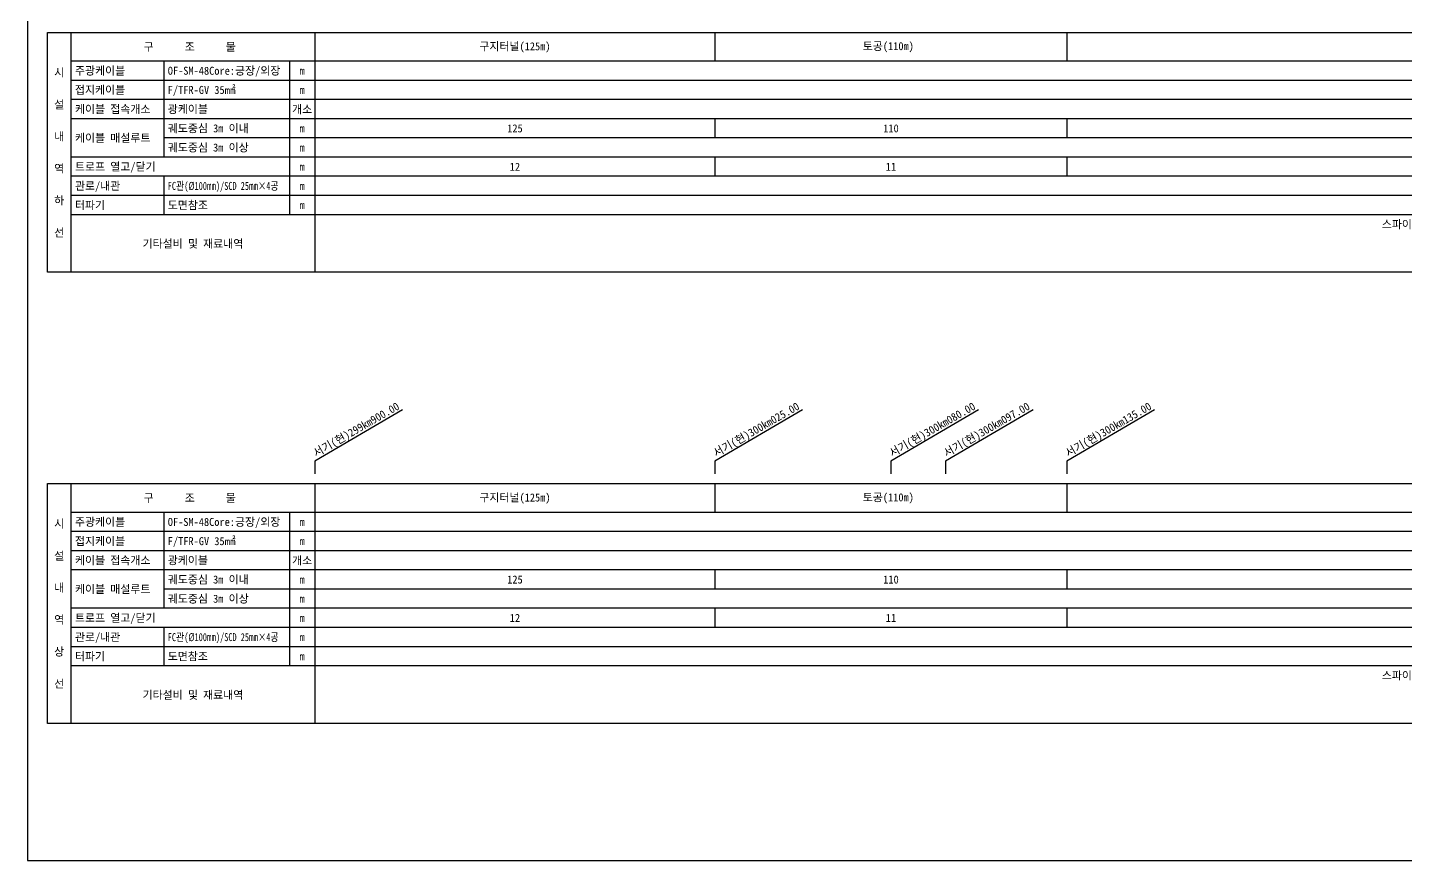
# Model space of a CAD drawing. Header units: millimetres. Extents: x 18534 to 19330, y 1103 to 1809.
# Drawn here: x 18533.9 to 18964.4, y 1103.1 to 1363.4 of the extents above; entities that cross this region are included whole.
import ezdxf
from ezdxf.enums import TextEntityAlignment as Align

# ---------------------------------------------------------------- set-up
doc = ezdxf.new("R2010")
doc.units = ezdxf.units.MM
doc.header["$LTSCALE"] = 10
doc.header["$MEASUREMENT"] = 0
for name, color, linetype in [('TT-TABL-LIN1', 4, 'Continuous'), ('TT-TABL-LIN2', 1, 'Continuous'), ('TT-TABL-TEX1', 6, 'Continuous'), ('TT-TABL-TEX2', 3, 'Continuous'), ('TZ-LEAL', 1, 'Continuous'), ('TZ-LEAT', 3, 'Continuous')]:
    doc.layers.add(name, color=color, linetype=linetype)
doc.layers.add('TX-PAPR', color=2, linetype='Continuous', plot=False)
doc.styles.get("Standard").update_dxf_attribs({"font": 'GulimChe.ttf'})
doc.styles.add('굴림체', font='GulimChe.ttf')

# ---------------------------------------------------------------- blocks, each defined once
blk = doc.blocks.new('JD-경부고속하선표_190503')
at = {"layer": 'TT-TABL-LIN1'}
blk.add_lwpolyline([(2, 114), (785.58, 114), (785.58, 39), (2, 39)], close=True, dxfattribs=at)
at = {"layer": 'TT-TABL-LIN2'}
for p, q in [((85.58, 114), (85.58, 39)), ((77.58, 105), (77.58, 57))]:
    blk.add_line(p, q, dxfattribs=at)
for points in [[(9.33, 114), (9.33, 39)], [(785.58, 105), (9.33, 105)], [(38.33, 105), (38.33, 75)], [(785.58, 99), (9.33, 99)], [(785.58, 93), (9.33, 93)], [(785.58, 87), (9.33, 87)], [(785.58, 81), (38.33, 81)], [(785.58, 75), (9.33, 75)], [(785.58, 69), (9.33, 69)], [(38.33, 69), (38.33, 57)], [(785.58, 63), (9.33, 63)], [(785.58, 57), (9.33, 57)]]:
    blk.add_lwpolyline(points, dxfattribs=at)
at = {"layer": 'TT-TABL-TEX1'}
for s, p in [('구      조      물', (46.45, 109.5)), ('시', (5.66, 101.5)), ('설', (5.66, 91.5)), ('내', (5.66, 81.5)), ('역', (5.66, 71.5)), ('하', (5.66, 61.5)), ('선', (5.66, 51.5))]:
    blk.add_text(s, height=2.5, rotation=0, dxfattribs=at).set_placement(p, align=Align.MIDDLE)
at = {"layer": 'TT-TABL-TEX2'}
for s, p in [('주광케이블', (10.59, 102)), ('OF-SM-48Core:긍장/외장', (39.59, 102)), ('접지케이블', (10.59, 96)), ('F/TFR-GV 35㎟', (39.59, 96)), ('케이블 접속개소', (10.59, 90)), ('광케이블', (39.59, 90)), ('케이블 매설루트', (10.59, 81)), ('궤도중심 3m 이내', (39.59, 84)), ('궤도중심 3m 이상', (39.59, 78)), ('트로프 열고/닫기', (10.59, 72)), ('관로/내관', (10.59, 66)), ('터파기', (10.59, 60)), ('도면참조', (39.59, 60))]:
    blk.add_text(s, height=2.5, rotation=0, dxfattribs=at).set_placement(p, align=Align.MIDDLE_LEFT)
for s, p in [('m', (81.58, 102)), ('m', (81.58, 96)), ('m', (81.58, 96)), ('개소', (81.58, 90)), ('m', (81.58, 84)), ('m', (81.58, 78)), ('m', (81.58, 72)), ('m', (81.58, 66)), ('m', (81.58, 60)), ('기타설비 및 재료내역', (47.45, 48))]:
    blk.add_text(s, height=2.5, rotation=0, dxfattribs=at).set_placement(p, align=Align.MIDDLE)
at = {"layer": 'TT-TABL-TEX2', "width": 0.8}
blk.add_text('FC관(Ø100㎜)/SCD 25㎜×4공', height=2.5, rotation=0, dxfattribs=at).set_placement((39.59, 66), align=Align.MIDDLE_LEFT)
blk = doc.blocks.new('JD-경부고속상선표_190503')
at = {"layer": 'TT-TABL-LIN1'}
blk.add_lwpolyline([(2, 114), (785.58, 114), (785.58, 39), (2, 39)], close=True, dxfattribs=at)
at = {"layer": 'TT-TABL-LIN2'}
for p, q in [((85.58, 114), (85.58, 39)), ((77.58, 105), (77.58, 57))]:
    blk.add_line(p, q, dxfattribs=at)
for points in [[(9.33, 114), (9.33, 39)], [(785.58, 105), (9.33, 105)], [(38.33, 105), (38.33, 75)], [(785.58, 99), (9.33, 99)], [(785.58, 93), (9.33, 93)], [(785.58, 87), (9.33, 87)], [(785.58, 81), (38.33, 81)], [(785.58, 75), (9.33, 75)], [(785.58, 69), (9.33, 69)], [(38.33, 69), (38.33, 57)], [(785.58, 63), (9.33, 63)], [(785.58, 57), (9.33, 57)]]:
    blk.add_lwpolyline(points, dxfattribs=at)
at = {"layer": 'TT-TABL-TEX1'}
for s, p in [('구      조      물', (46.45, 109.5)), ('시', (5.66, 101.5)), ('설', (5.66, 91.5)), ('내', (5.66, 81.5)), ('역', (5.66, 71.5)), ('상', (5.66, 61.5)), ('선', (5.66, 51.5))]:
    blk.add_text(s, height=2.5, rotation=0, dxfattribs=at).set_placement(p, align=Align.MIDDLE)
at = {"layer": 'TT-TABL-TEX2'}
for s, p in [('주광케이블', (10.59, 102)), ('OF-SM-48Core:긍장/외장', (39.59, 102)), ('접지케이블', (10.59, 96)), ('F/TFR-GV 35㎟', (39.59, 96)), ('케이블 접속개소', (10.59, 90)), ('광케이블', (39.59, 90)), ('케이블 매설루트', (10.59, 81)), ('궤도중심 3m 이내', (39.59, 84)), ('궤도중심 3m 이상', (39.59, 78)), ('트로프 열고/닫기', (10.59, 72)), ('관로/내관', (10.59, 66)), ('터파기', (10.59, 60)), ('도면참조', (39.59, 60))]:
    blk.add_text(s, height=2.5, rotation=0, dxfattribs=at).set_placement(p, align=Align.MIDDLE_LEFT)
for s, p in [('m', (81.58, 102)), ('m', (81.58, 96)), ('m', (81.58, 96)), ('개소', (81.58, 90)), ('m', (81.58, 84)), ('m', (81.58, 78)), ('m', (81.58, 72)), ('m', (81.58, 66)), ('m', (81.58, 60)), ('기타설비 및 재료내역', (47.45, 48))]:
    blk.add_text(s, height=2.5, rotation=0, dxfattribs=at).set_placement(p, align=Align.MIDDLE)
at = {"layer": 'TT-TABL-TEX2', "width": 0.8}
blk.add_text('FC관(Ø100㎜)/SCD 25㎜×4공', height=2.5, rotation=0, dxfattribs=at).set_placement((39.59, 66), align=Align.MIDDLE_LEFT)

msp = doc.modelspace()

# ---------------------------------------------------------------- linework, layer by layer
at = {"layer": 'TT-TABL-LIN2'}
for p, q in [((18748.68, 1361.87), (18748.68, 1352.87)), ((18858.68, 1361.87), (18858.68, 1352.87)), ((18748.68, 1220.85), (18748.68, 1211.85)), ((18858.68, 1220.85), (18858.68, 1211.85))]:
    msp.add_line(p, q, dxfattribs=at)
at = {"layer": 'TX-PAPR'}
msp.add_lwpolyline([(18533.89, 1103.05), (19329.89, 1103.05), (19329.89, 1619.05), (18533.89, 1619.05)], close=True, dxfattribs=at)
at = {"layer": 'TZ-LEAL'}
for points in [[(18748.68, 1334.87), (18748.68, 1328.87)], [(18858.68, 1334.87), (18858.68, 1328.87)], [(18748.68, 1322.87), (18748.68, 1316.87)], [(18748.68, 1322.87), (18748.68, 1316.87)], [(18858.68, 1322.87), (18858.68, 1316.87)], [(18858.68, 1322.87), (18858.68, 1316.87)], [(18651.07, 1243.87), (18623.68, 1227.85), (18623.68, 1223.85)], [(18776.07, 1243.87), (18748.68, 1227.85), (18748.68, 1223.85)], [(18831.07, 1243.87), (18803.68, 1227.85), (18803.68, 1223.85)], [(18848.07, 1243.87), (18820.68, 1227.85), (18820.68, 1223.85)], [(18886.07, 1243.87), (18858.68, 1227.85), (18858.68, 1223.85)], [(18748.68, 1193.85), (18748.68, 1187.85)], [(18858.68, 1193.85), (18858.68, 1187.85)], [(18748.68, 1181.85), (18748.68, 1175.85)], [(18748.68, 1181.85), (18748.68, 1175.85)], [(18858.68, 1181.85), (18858.68, 1175.85)], [(18858.68, 1181.85), (18858.68, 1175.85)]]:
    msp.add_lwpolyline(points, dxfattribs=at)

# ---------------------------------------------------------------- block references
at = {"layer": 'TT-TABL-LIN2'}
for name, p in [('JD-경부고속하선표_190503', (18538.11, 1247.87)), ('JD-경부고속상선표_190503', (18538.11, 1106.85))]:
    msp.add_blockref(name, p, dxfattribs=at)

# ---------------------------------------------------------------- texts
at = {"layer": 'TT-TABL-TEX2', "style": '굴림체'}
for s, p in [('구지터널(125m)', (18686.18, 1357.37)), ('토공(110m)', (18802.85, 1357.37)), ('구지터널(125m)', (18686.18, 1216.35)), ('토공(110m)', (18802.85, 1216.35))]:
    msp.add_text(s, height=2.5, dxfattribs=at).set_placement(p, align=Align.MIDDLE)
at = {"layer": 'TT-TABL-TEX2'}
for s, p in [('125', (18686.18, 1331.87)), ('110', (18803.68, 1331.87)), ('12', (18686.18, 1319.87)), ('11', (18803.68, 1319.87)), ('스파이럴슬리브:3.4mx6', (18973.68, 1301.87)), ('125', (18686.18, 1190.85)), ('110', (18803.68, 1190.85)), ('12', (18686.18, 1178.85)), ('11', (18803.68, 1178.85)), ('스파이럴슬리브:3.4mx6', (18973.68, 1160.85))]:
    msp.add_text(s, height=2.5, dxfattribs=at).set_placement(p, align=Align.MIDDLE_CENTER)
at = {"layer": 'TZ-LEAT', "style": '굴림체'}
for s, p in [('서기(현)299km900.00', (18637.18, 1236.64)), ('서기(현)300km025.00', (18762.18, 1236.64)), ('서기(현)300km080.00', (18817.18, 1236.64)), ('서기(현)300km097.00', (18834.18, 1236.64)), ('서기(현)300km135.00', (18872.18, 1236.64))]:
    msp.add_text(s, height=2.5, rotation=30, dxfattribs=at).set_placement(p, align=Align.CENTER)

doc.saveas('drawing.dxf')
